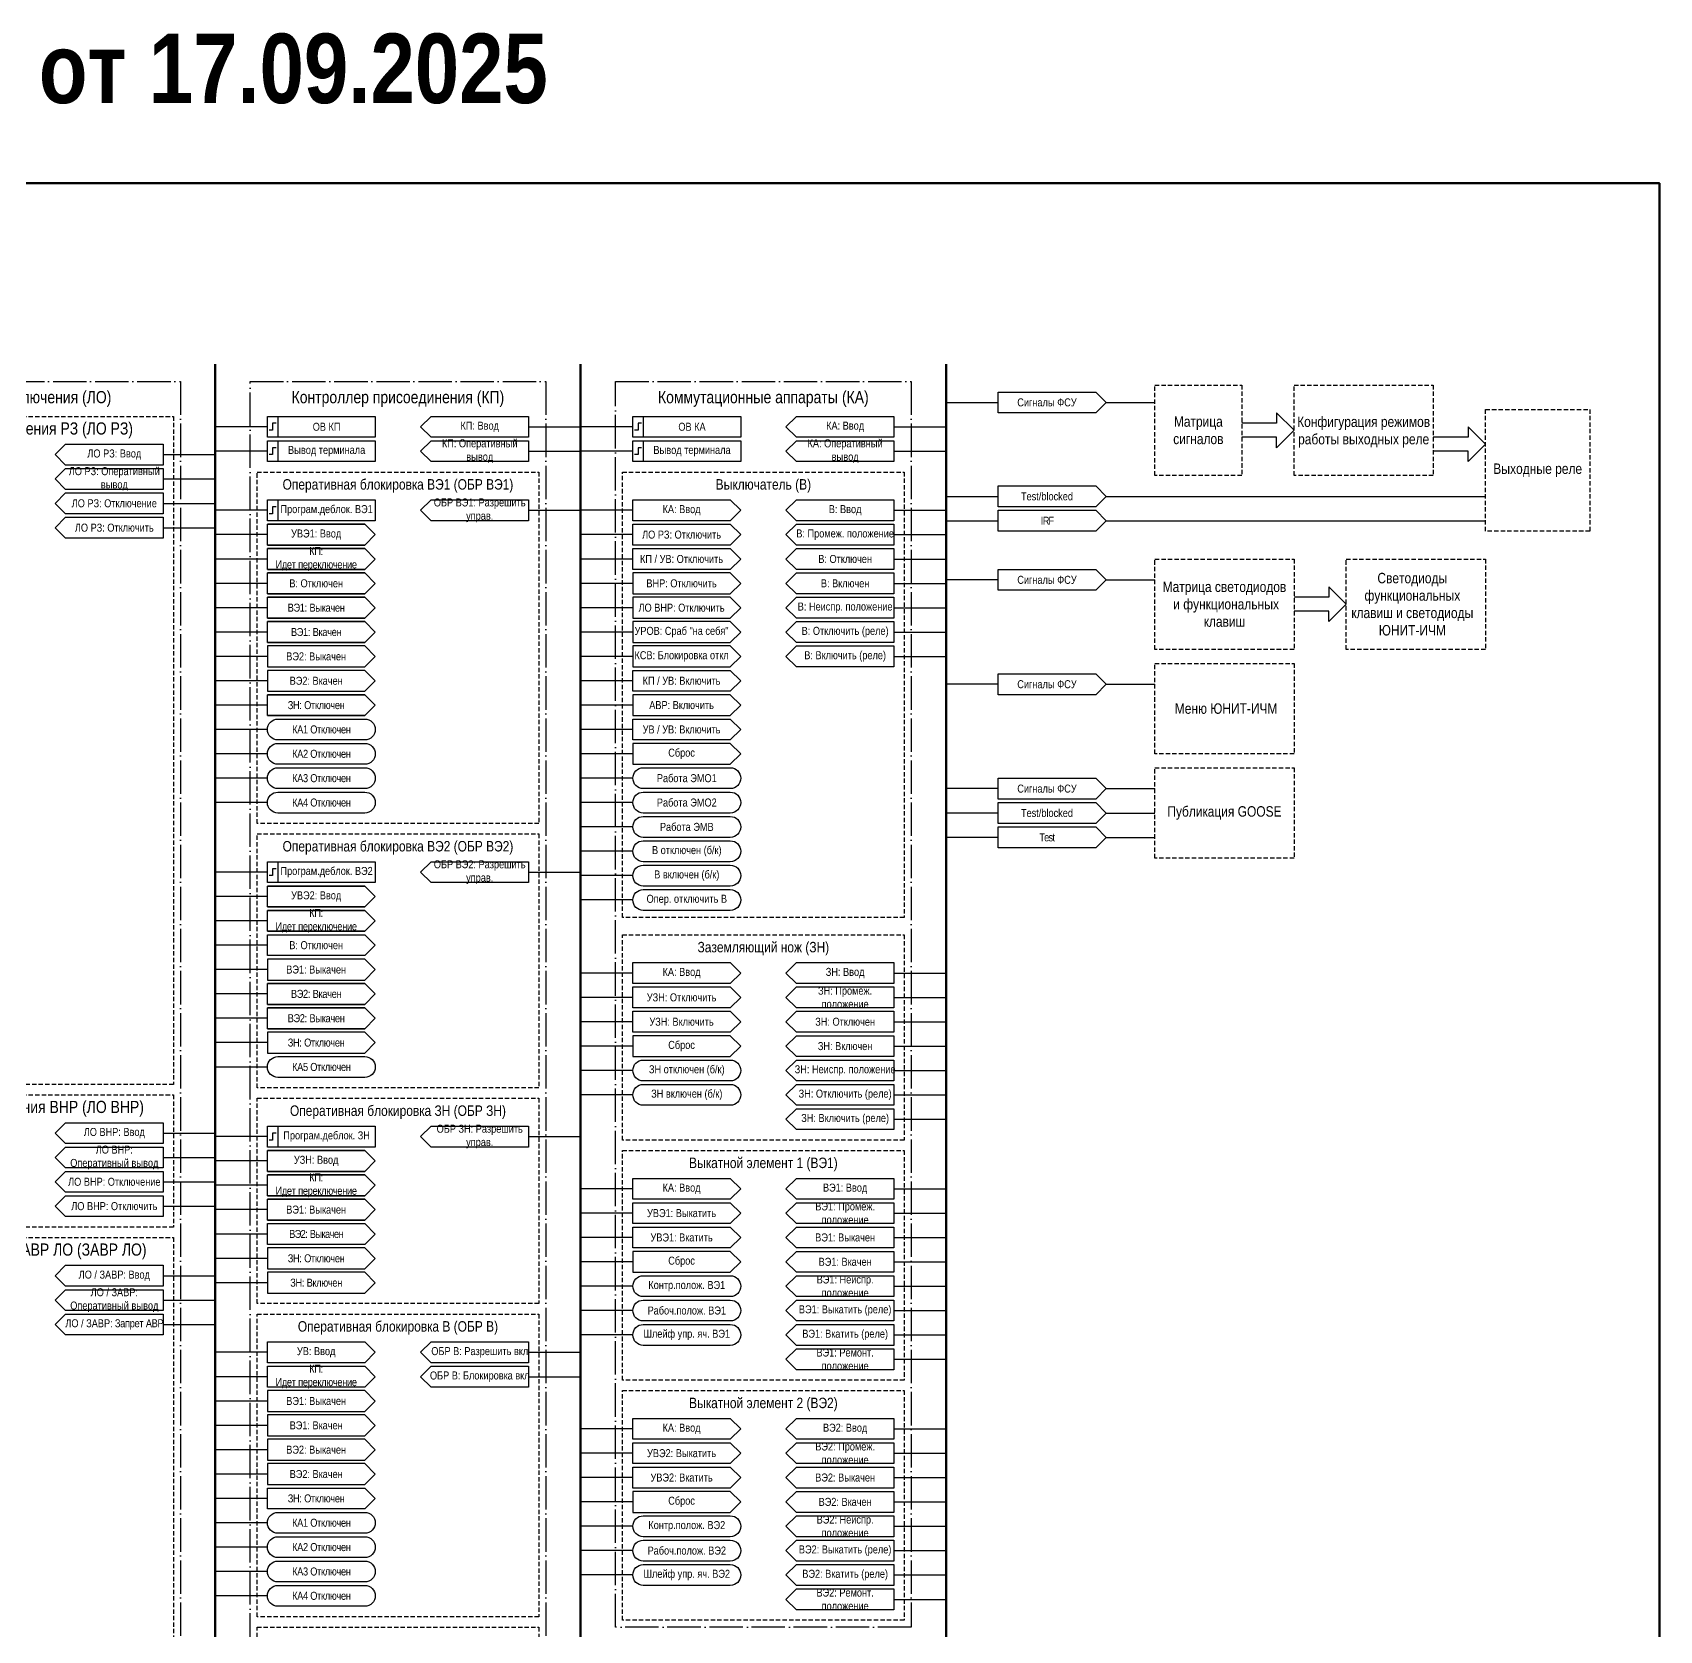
# Model space of a CAD drawing. Header units: millimetres. Extents: x 0 to 1150, y 0 to 1104.
# Drawn here: x 682.5 to 1150, y 645.1 to 1104.3 of the extents above; entities that cross this region are included whole.
import ezdxf

# ---------------------------------------------------------------- set-up
doc = ezdxf.new("R2010")
doc.units = ezdxf.units.MM
doc.linetypes.add('ACAD_ISO04W100', pattern=[30, 24, -3, 0, -3])
doc.linetypes.add('штриховая2', pattern=[0.375, 0.25, -0.125])
doc.layers.add('TEXT', color=7, linetype='Continuous', lineweight=25)
doc.styles.add('2.3_GOST_RD', font='ARIALN.TTF', dxfattribs={"height": 2.3})
doc.styles.add('2.5_Gost_RD', font='ARIALN.TTF', dxfattribs={"height": 2.5})
doc.styles.add('3.5_Gost_RD', font='ARIALN.TTF', dxfattribs={"height": 3.5})

msp = doc.modelspace()

# ---------------------------------------------------------------- linework, layer by layer
at = {"lineweight": 100, "ltscale": 100}
for p, q in [((735, 1009), (735, 39)), ((840, 1009), (840, 39)), ((945, 1009), (945, 39))]:
    msp.add_line(p, q, dxfattribs=at)
at = {"ltscale": 100}
for p, q in [((945, 998), (960, 998)), ((750, 991), (735, 991)), ((825, 991), (840, 991)), ((855, 991), (840, 991)), ((930, 991), (945, 991)), ((720, 983), (735, 983)), ((750, 984), (735, 984)), ((825, 984), (840, 984)), ((855, 984), (840, 984)), ((930, 984), (945, 984)), ((720, 976), (735, 976)), ((720, 969), (735, 969)), ((945, 971), (960, 971)), ((750, 967), (735, 967)), ((825, 967), (840, 967)), ((855, 967), (840, 967)), ((930, 967), (945, 967)), ((945, 964), (960, 964)), ((720, 962), (735, 962)), ((750, 960), (735, 960)), ((855, 960), (840, 960)), ((930, 960), (945, 960)), ((750, 953), (735, 953)), ((855, 953), (840, 953)), ((930, 953), (945, 953)), ((750, 946), (735, 946)), ((855, 946), (840, 946)), ((930, 946), (945, 946)), ((750, 939), (735, 939)), ((855, 939), (840, 939)), ((930, 939), (945, 939)), ((750, 932), (735, 932)), ((855, 932), (840, 932)), ((930, 932), (945, 932)), ((750, 925), (735, 925)), ((855, 925), (840, 925)), ((930, 925), (945, 925)), ((750, 918), (735, 918)), ((855, 918), (840, 918)), ((750, 911), (735, 911)), ((855, 911), (840, 911)), ((750, 904), (735, 904)), ((855, 904), (840, 904)), ((750, 897), (735, 897)), ((855, 897), (840, 897)), ((750, 890), (735, 890)), ((855, 890), (840, 890)), ((750, 883), (735, 883)), ((855, 883), (840, 883)), ((855, 876), (840, 876)), ((855, 869), (840, 869)), ((750, 863), (735, 863)), ((825, 863), (840, 863)), ((855, 862), (840, 862)), ((750, 856), (735, 856)), ((855, 855), (840, 855)), ((750, 849), (735, 849)), ((750, 842), (735, 842)), ((750, 835), (735, 835)), ((855, 834), (840, 834)), ((930, 834), (945, 834)), ((750, 828), (735, 828)), ((855, 827), (840, 827)), ((930, 827), (945, 827)), ((750, 821), (735, 821)), ((855, 820), (840, 820)), ((930, 820), (945, 820)), ((750, 814), (735, 814)), ((855, 813), (840, 813)), ((930, 813), (945, 813)), ((750, 807), (735, 807)), ((855, 806), (840, 806)), ((930, 806), (945, 806)), ((855, 799), (840, 799)), ((930, 799), (945, 799)), ((930, 792), (945, 792)), ((720, 788), (735, 788)), ((750, 787), (735, 787)), ((825, 787), (840, 787)), ((720, 781), (735, 781)), ((750, 780), (735, 780)), ((720, 774), (735, 774)), ((750, 773), (735, 773)), ((855, 772), (840, 772)), ((930, 772), (945, 772)), ((720, 767), (735, 767)), ((750, 766), (735, 766)), ((855, 765), (840, 765)), ((930, 765), (945, 765)), ((750, 759), (735, 759)), ((855, 758), (840, 758)), ((930, 758), (945, 758)), ((750, 752), (735, 752)), ((855, 751), (840, 751)), ((930, 751), (945, 751)), ((720, 747), (735, 747)), ((750, 745), (735, 745)), ((855, 744), (840, 744)), ((930, 744), (945, 744)), ((720, 740), (735, 740)), ((855, 737), (840, 737)), ((930, 737), (945, 737)), ((720, 733), (735, 733)), ((855, 730), (840, 730)), ((930, 730), (945, 730)), ((750, 725), (735, 725)), ((825, 725), (840, 725)), ((930, 723), (945, 723)), ((750, 718), (735, 718)), ((825, 718), (840, 718)), ((750, 711), (735, 711)), ((750, 704), (735, 704)), ((855, 703), (840, 703)), ((930, 703), (945, 703)), ((750, 697), (735, 697)), ((855, 696), (840, 696)), ((930, 696), (945, 696)), ((750, 690), (735, 690)), ((855, 689), (840, 689)), ((930, 689), (945, 689)), ((750, 683), (735, 683)), ((855, 682), (840, 682)), ((930, 682), (945, 682)), ((750, 676), (735, 676)), ((855, 675), (840, 675)), ((930, 675), (945, 675)), ((750, 669), (735, 669)), ((855, 668), (840, 668)), ((930, 668), (945, 668)), ((750, 662), (735, 662)), ((855, 661), (840, 661)), ((930, 661), (945, 661)), ((750, 655), (735, 655)), ((930, 654), (945, 654))]:
    msp.add_line(p, q, dxfattribs=at)
at = {"color": 3, "lineweight": 60, "ltscale": 100}
msp.add_lwpolyline([(0, 1061), (1150, 1061), (1150, 0), (0, 0)], close=True, dxfattribs=at)
at = {"color": 251, "linetype": 'ACAD_ISO04W100', "lineweight": 30, "ltscale": 0.4, "true_color": 0x58595b}
for points in [[(640, 1004), (725, 1004), (725, 557), (640, 557)], [(745, 1004), (830, 1004), (830, 229), (745, 229)], [(850, 1004), (935, 1004), (935, 646), (850, 646)]]:
    msp.add_lwpolyline(points, close=True, dxfattribs=at)
at = {"ltscale": 100}
for points in [[(988, 995), (960, 995), (960, 1001), (988, 1001), (991, 998)], [(750, 994), (781, 994), (781, 988), (750, 988)], [(750, 994), (753, 994), (753, 988), (750, 988)], [(855, 994), (858, 994), (858, 988), (855, 988)], [(855, 994), (886, 994), (886, 988), (855, 988)], [(750, 987), (781, 987), (781, 981), (750, 981)], [(750, 987), (753, 987), (753, 981), (750, 981)], [(855, 987), (858, 987), (858, 981), (855, 981)], [(855, 987), (886, 987), (886, 981), (855, 981)], [(750, 970), (781, 970), (781, 964), (750, 964)], [(750, 970), (753, 970), (753, 964), (750, 964)], [(883, 964), (855, 964), (855, 970), (883, 970), (886, 967)], [(883, 957), (855, 957), (855, 963), (883, 963), (886, 960)], [(930, 957), (902, 957), (899, 960), (902, 963), (930, 963)], [(883, 950), (855, 950), (855, 956), (883, 956), (886, 953)], [(902, 956), (930, 956), (930, 950), (902, 950), (899, 953)], [(988, 944), (960, 944), (960, 950), (988, 950), (991, 947)], [(855, 949), (855, 943), (883, 943), (886, 946), (883, 949)], [(902, 949), (930, 949), (930, 943), (902, 943), (899, 946)], [(855, 942), (855, 936), (883, 936), (886, 939), (883, 942)], [(902, 942), (930, 942), (930, 936), (902, 936), (899, 939)], [(855, 935), (855, 929), (883, 929), (886, 932), (883, 935)], [(902, 935), (930, 935), (930, 929), (902, 929), (899, 932)], [(750, 928), (750, 922), (778, 922), (781, 925), (778, 928)], [(855, 928), (855, 922), (883, 922), (886, 925), (883, 928)], [(902, 928), (930, 928), (930, 922), (902, 922), (899, 925)], [(750, 921), (750, 915), (778, 915), (781, 918), (778, 921)], [(883, 915), (855, 915), (855, 921), (883, 921), (886, 918)], [(988, 914), (960, 914), (960, 920), (988, 920), (991, 917)], [(855, 914), (855, 908), (883, 908), (886, 911), (883, 914)], [(883, 901), (855, 901), (855, 907), (883, 907), (886, 904)], [(855, 900), (855, 894), (883, 894), (886, 897), (883, 900)], [(988, 884), (960, 884), (960, 890), (988, 890), (991, 887)], [(750, 866), (781, 866), (781, 860), (750, 860)], [(750, 866), (753, 866), (753, 860), (750, 860)], [(750, 838), (750, 832), (778, 832), (781, 835), (778, 838)], [(883, 831), (855, 831), (855, 837), (883, 837), (886, 834)], [(883, 824), (855, 824), (855, 830), (883, 830), (886, 827)], [(930, 824), (902, 824), (899, 827), (902, 830), (930, 830)], [(883, 817), (855, 817), (855, 823), (883, 823), (886, 820)], [(902, 823), (930, 823), (930, 817), (902, 817), (899, 820)], [(750, 817), (750, 811), (778, 811), (781, 814), (778, 817)], [(855, 816), (855, 810), (883, 810), (886, 813), (883, 816)], [(902, 816), (930, 816), (930, 810), (902, 810), (899, 813)], [(902, 809), (930, 809), (930, 803), (902, 803), (899, 806)], [(902, 802), (930, 802), (930, 796), (902, 796), (899, 799)], [(902, 795), (930, 795), (930, 789), (902, 789), (899, 792)], [(750, 790), (781, 790), (781, 784), (750, 784)], [(750, 790), (753, 790), (753, 784), (750, 784)], [(883, 769), (855, 769), (855, 775), (883, 775), (886, 772)], [(930, 769), (902, 769), (899, 772), (902, 775), (930, 775)], [(883, 762), (855, 762), (855, 768), (883, 768), (886, 765)], [(930, 762), (902, 762), (899, 765), (902, 768), (930, 768)], [(883, 755), (855, 755), (855, 761), (883, 761), (886, 758)], [(902, 761), (930, 761), (930, 755), (902, 755), (899, 758)], [(750, 755), (750, 749), (778, 749), (781, 752), (778, 755)], [(855, 754), (855, 748), (883, 748), (886, 751), (883, 754)], [(902, 754), (930, 754), (930, 748), (902, 748), (899, 751)], [(750, 748), (750, 742), (778, 742), (781, 745), (778, 748)], [(902, 747), (930, 747), (930, 741), (902, 741), (899, 744)], [(902, 740), (930, 740), (930, 734), (902, 734), (899, 737)], [(902, 733), (930, 733), (930, 727), (902, 727), (899, 730)], [(902, 726), (930, 726), (930, 720), (902, 720), (899, 723)], [(750, 714), (750, 708), (778, 708), (781, 711), (778, 714)], [(750, 707), (750, 701), (778, 701), (781, 704), (778, 707)], [(883, 700), (855, 700), (855, 706), (883, 706), (886, 703)], [(930, 700), (902, 700), (899, 703), (902, 706), (930, 706)], [(750, 700), (750, 694), (778, 694), (781, 697), (778, 700)], [(883, 693), (855, 693), (855, 699), (883, 699), (886, 696)], [(930, 693), (902, 693), (899, 696), (902, 699), (930, 699)], [(750, 693), (750, 687), (778, 687), (781, 690), (778, 693)], [(883, 686), (855, 686), (855, 692), (883, 692), (886, 689)], [(902, 692), (930, 692), (930, 686), (902, 686), (899, 689)], [(855, 685), (855, 679), (883, 679), (886, 682), (883, 685)], [(902, 685), (930, 685), (930, 679), (902, 679), (899, 682)], [(902, 678), (930, 678), (930, 672), (902, 672), (899, 675)], [(902, 671), (930, 671), (930, 665), (902, 665), (899, 668)], [(902, 664), (930, 664), (930, 658), (902, 658), (899, 661)], [(902, 657), (930, 657), (930, 651), (902, 651), (899, 654)]]:
    msp.add_lwpolyline(points, close=True, dxfattribs=at)
at = {"linetype": 'штриховая2', "ltscale": 5}
for points in [[(1005, 1003), (1030, 1003), (1030, 977), (1005, 977)], [(1045, 1003), (1085, 1003), (1085, 977), (1045, 977)], [(1100, 996), (1130, 996), (1130, 961), (1100, 961)], [(642, 994), (723, 994), (723, 802), (642, 802)], [(747, 978), (828, 978), (828, 877), (747, 877)], [(852, 978), (933, 978), (933, 850), (852, 850)], [(1005, 953), (1045, 953), (1045, 927), (1005, 927)], [(1060, 953), (1100, 953), (1100, 927), (1060, 927)], [(1005, 923), (1045, 923), (1045, 897), (1005, 897)], [(1005, 893), (1045, 893), (1045, 867), (1005, 867)], [(747, 874), (828, 874), (828, 801), (747, 801)], [(852, 845), (933, 845), (933, 786), (852, 786)], [(642, 799), (723, 799), (723, 761), (642, 761)], [(747, 798), (828, 798), (828, 739), (747, 739)], [(852, 783), (933, 783), (933, 717), (852, 717)], [(642, 758), (723, 758), (723, 559), (642, 559)], [(747, 736), (828, 736), (828, 649), (747, 649)], [(852, 714), (933, 714), (933, 648), (852, 648)], [(747, 646), (828, 646), (828, 510), (747, 510)]]:
    msp.add_lwpolyline(points, close=True, dxfattribs=at)
at = {"ltscale": 100}
for points in [[(991, 998), (1005, 998)], [(794, 991), (797, 994), (825, 994), (825, 988), (797, 988), (794, 991)], [(899, 991), (902, 994), (930, 994), (930, 988), (902, 988), (899, 991)], [(1045, 990), (1040, 995), (1040, 992), (1030, 992)], [(794, 984), (797, 987), (825, 987), (825, 981), (797, 981), (794, 984)], [(899, 984), (902, 987), (930, 987), (930, 981), (902, 981), (899, 984)], [(1045, 990), (1040, 985), (1040, 988), (1030, 988)], [(1100, 986), (1095, 991), (1095, 988), (1085, 988)], [(689, 983), (692, 986), (720, 986), (720, 980), (692, 980), (689, 983)], [(1100, 986), (1095, 981), (1095, 984), (1085, 984)], [(689, 976), (692, 979), (720, 979), (720, 973), (692, 973), (689, 976)], [(960, 974), (988, 974), (991, 971), (988, 968), (960, 968), (960, 974)], [(689, 969), (692, 972), (720, 972), (720, 966), (692, 966), (689, 969)], [(794, 967), (797, 970), (825, 970), (825, 964), (797, 964), (794, 967)], [(899, 967), (902, 970), (930, 970), (930, 964), (902, 964), (899, 967)], [(991, 971), (1100, 971)], [(689, 962), (692, 965), (720, 965), (720, 959), (692, 959), (689, 962)], [(960, 967), (988, 967), (991, 964), (988, 961), (960, 961), (960, 967)], [(991, 964), (1100, 964)], [(960, 947), (945, 947)], [(991, 947), (1005, 947)], [(1060, 940), (1055, 945), (1055, 942), (1045, 942)], [(1060, 940), (1055, 935), (1055, 938), (1045, 938)], [(960, 917), (945, 917)], [(991, 917), (1005, 917)], [(960, 887), (945, 887)], [(991, 887), (1005, 887)], [(960, 880), (945, 880)], [(960, 883), (988, 883), (991, 880), (988, 877), (960, 877), (960, 883)], [(991, 880), (1005, 880)], [(960, 876), (988, 876), (991, 873), (988, 870), (960, 870), (960, 876)], [(960, 873), (945, 873)], [(991, 873), (1005, 873)], [(794, 863), (797, 866), (825, 866), (825, 860), (797, 860), (794, 863)], [(750, 845), (778, 845), (781, 842), (778, 839), (750, 839), (750, 845)], [(899, 834), (902, 837), (930, 837), (930, 831), (902, 831), (899, 834)], [(689, 788), (692, 791), (720, 791), (720, 785), (692, 785), (689, 788)], [(794, 787), (797, 790), (825, 790), (825, 784), (797, 784), (794, 787)], [(689, 781), (692, 784), (720, 784), (720, 778), (692, 778), (689, 781)], [(689, 774), (692, 777), (720, 777), (720, 771), (692, 771), (689, 774)], [(689, 767), (692, 770), (720, 770), (720, 764), (692, 764), (689, 767)], [(750, 762), (778, 762), (781, 759), (778, 756), (750, 756), (750, 762)], [(689, 747), (692, 750), (720, 750), (720, 744), (692, 744), (689, 747)], [(689, 740), (692, 743), (720, 743), (720, 737), (692, 737), (689, 740)], [(689, 733), (692, 736), (720, 736), (720, 730), (692, 730), (689, 733)], [(750, 728), (778, 728), (781, 725), (778, 722), (750, 722), (750, 728)], [(825, 722), (797, 722), (794, 725), (797, 728), (825, 728), (825, 722), (797, 722), (794, 725), (797, 728), (825, 728)], [(750, 721), (778, 721), (781, 718), (778, 715), (750, 715), (750, 721)], [(825, 715), (797, 715), (794, 718), (797, 721), (825, 721), (825, 715), (797, 715), (794, 718), (797, 721), (825, 721)], [(750, 686), (778, 686), (781, 683), (778, 680), (750, 680), (750, 686)]]:
    msp.add_lwpolyline(points, dxfattribs=at)
at = {"lineweight": 30, "ltscale": 100}
for points in [[(752.5, 992), (751.5, 992), (751.5, 990), (750.5, 990)], [(857.5, 992), (856.5, 992), (856.5, 990), (855.5, 990)], [(752.5, 985), (751.5, 985), (751.5, 983), (750.5, 983)], [(857.5, 985), (856.5, 985), (856.5, 983), (855.5, 983)], [(752.5, 968), (751.5, 968), (751.5, 966), (750.5, 966)], [(752.5, 864), (751.5, 864), (751.5, 862), (750.5, 862)], [(752.5, 788), (751.5, 788), (751.5, 786), (750.5, 786)]]:
    msp.add_lwpolyline(points, dxfattribs=at)
at = {"ltscale": 100}
for points in [[(753, 901, -1), (753, 907), (778, 907, -1), (778, 901)], [(753, 894, -1), (753, 900), (778, 900, -1), (778, 894)], [(753, 887, -1), (753, 893), (778, 893, -1), (778, 887)], [(858, 887, -1), (858, 893), (883, 893, -1), (883, 887)], [(753, 880, -1), (753, 886), (778, 886, -1), (778, 880)], [(858, 880, -1), (858, 886), (883, 886, -1), (883, 880)], [(858, 873, -1), (858, 879), (883, 879, -1), (883, 873)], [(858, 866, -1), (858, 872), (883, 872, -1), (883, 866)], [(858, 859, -1), (858, 865), (883, 865, -1), (883, 859)], [(858, 852, -1), (858, 858), (883, 858, -1), (883, 852)], [(753, 804, -1), (753, 810), (778, 810, -1), (778, 804)], [(858, 803, -1), (858, 809), (883, 809, -1), (883, 803)], [(858, 796, -1), (858, 802), (883, 802, -1), (883, 796)], [(858, 741, -1), (858, 747), (883, 747, -1), (883, 741)], [(858, 734, -1), (858, 740), (883, 740, -1), (883, 734)], [(858, 727, -1), (858, 733), (883, 733, -1), (883, 727)], [(753, 673, -1), (753, 679), (778, 679, -1), (778, 673)], [(858, 672, -1), (858, 678), (883, 678, -1), (883, 672)], [(753, 666, -1), (753, 672), (778, 672, -1), (778, 666)], [(858, 665, -1), (858, 671), (883, 671, -1), (883, 665)], [(753, 659, -1), (753, 665), (778, 665, -1), (778, 659)], [(858, 658, -1), (858, 664), (883, 664, -1), (883, 658)], [(753, 652, -1), (753, 658), (778, 658, -1), (778, 652)]]:
    msp.add_lwpolyline(points, format="xyb", close=True, dxfattribs=at)
at = {"layer": 'TEXT', "ltscale": 100}
for points in [[(750, 957), (778, 957), (781, 960), (778, 963), (750, 963), (778, 963), (781, 960), (778, 957), (750, 957), (750, 963)], [(750, 950), (778, 950), (781, 953), (778, 956), (750, 956), (778, 956), (781, 953), (778, 950), (750, 950), (750, 956)], [(750, 943), (778, 943), (781, 946), (778, 949), (750, 949), (778, 949), (781, 946), (778, 943), (750, 943), (750, 949)], [(750, 936), (778, 936), (781, 939), (778, 942), (750, 942), (778, 942), (781, 939), (778, 936), (750, 936), (750, 942)], [(750, 929), (778, 929), (781, 932), (778, 935), (750, 935), (778, 935), (781, 932), (778, 929), (750, 929), (750, 935)], [(750, 908), (778, 908), (781, 911), (778, 914), (750, 914), (778, 914), (781, 911), (778, 908), (750, 908), (750, 914)], [(750, 853), (778, 853), (781, 856), (778, 859), (750, 859), (778, 859), (781, 856), (778, 853), (750, 853), (750, 859)], [(750, 846), (778, 846), (781, 849), (778, 852), (750, 852), (778, 852), (781, 849), (778, 846), (750, 846), (750, 852)], [(750, 825), (778, 825), (781, 828), (778, 831), (750, 831), (778, 831), (781, 828), (778, 825), (750, 825), (750, 831)], [(750, 818), (778, 818), (781, 821), (778, 824), (750, 824), (778, 824), (781, 821), (778, 818), (750, 818), (750, 824)], [(750, 777), (778, 777), (781, 780), (778, 783), (750, 783), (778, 783), (781, 780), (778, 777), (750, 777), (750, 783)], [(750, 770), (778, 770), (781, 773), (778, 776), (750, 776), (778, 776), (781, 773), (778, 770), (750, 770), (750, 776)], [(750, 763), (778, 763), (781, 766), (778, 769), (750, 769), (778, 769), (781, 766), (778, 763), (750, 763), (750, 769)]]:
    msp.add_lwpolyline(points, dxfattribs=at)

# ---------------------------------------------------------------- texts
at = {"ltscale": 100, "attachment_point": 5, "style": '2.5_Gost_RD'}
for s, insert, char_height, width in [('{\\fArial Narrow|b1|i0|c204|p34;ФСУ ЮНИТ-М300-СВ версия 1.2 от 17.09.2025}', (575, 1091), 20, 1150), ('КА: Ввод', (916, 991), 2.3, 28), ('КА: Оперативный вывод', (916, 984), 2.3, 28), ('В: Ввод', (916, 967), 2.3, 28), ('ЛО РЗ: Отключить', (869, 960), 2.3, 28), ('В: Промеж. положение', (916, 960), 2.3, 28), ('КП / УВ: Отключить', (869, 953), 2.3, 28), ('В: Отключен', (916, 953), 2.3, 28), ('В: Включен', (916, 946), 2.3, 28), ('В: Неиспр. положение', (916, 939), 2.3, 28), ('В: Отключить (реле)', (916, 932), 2.3, 28), ('В: Включить (реле)', (916, 925), 2.3, 28), ('КП / УВ: Включить', (869, 918), 2.3, 28), ('УВ / УВ: Включить', (869, 904), 2.3, 28), ('Работа ЭМО1', (870.5, 890), 2.3, 31), ('Работа ЭМО2', (870.5, 883), 2.3, 31), ('Работа ЭМВ', (870.5, 876), 2.3, 31), ('В отключен (б/к)', (870.5, 869), 2.3, 31), ('В включен (б/к)', (870.5, 862), 2.3, 31), ('Опер. отключить В', (870.5, 855), 2.3, 31), ('ЗН: Ввод', (916, 834), 2.3, 28), ('УЗН: Отключить', (869, 827), 2.3, 28), ('ЗН: Промеж. положение', (916, 827), 2.3, 28), ('УЗН: Включить', (869, 820), 2.3, 28), ('ЗН: Отключен', (916, 820), 2.3, 28), ('ЗН: Включен', (916, 813), 2.3, 28), ('ЗН отключен (б/к)', (870.5, 806), 2.3, 31), ('ЗН: Неиспр. положение', (916, 806), 2.3, 28), ('ЗН включен (б/к)', (870.5, 799), 2.3, 31), ('ЗН: Отключить (реле)', (916, 799), 2.3, 28), ('ЗН: Включить (реле)', (916, 792), 2.3, 28), ('ВЭ1: Ввод', (916, 772), 2.3, 28), ('ВЭ1: Промеж. положение', (916, 765), 2.3, 28), ('УВЭ1: Выкатить', (869, 765), 2.3, 28), ('УВЭ1: Вкатить', (869, 758), 2.3, 28), ('ВЭ1: Выкачен', (916, 758), 2.3, 28), ('ВЭ1: Вкачен', (916, 751), 2.3, 28), ('Контр.полож. ВЭ1', (870.5, 744), 2.3, 31), ('ВЭ1: Неиспр. положение', (916, 744), 2.3, 28), ('\\pt18.4;Рабоч.полож. ВЭ1', (870.5, 737), 2.3, 31), ('ВЭ1: Выкатить (реле)', (916, 737), 2.3, 28), ('Шлейф упр. яч. ВЭ1', (870.5, 730), 2.3, 31), ('ВЭ1: Вкатить (реле)', (916, 730), 2.3, 28), ('ВЭ1: Ремонт. положение', (916, 723), 2.3, 28), ('ВЭ2: Ввод', (916, 703), 2.3, 28), ('УВЭ2: Выкатить', (869, 696), 2.3, 28), ('ВЭ2: Промеж. положение', (916, 696), 2.3, 28), ('УВЭ2: Вкатить', (869, 689), 2.3, 28), ('ВЭ2: Выкачен', (916, 689), 2.3, 28), ('ВЭ2: Вкачен', (916, 682), 2.3, 28), ('ВЭ2: Неиспр. положение', (916, 675), 2.3, 28), ('Контр.полож. ВЭ2', (870.5, 675), 2.3, 31), ('\\pt18.4;Рабоч.полож. ВЭ2', (870.5, 668), 2.3, 31), ('ВЭ2: Выкатить (реле)', (916, 668), 2.3, 28), ('Шлейф упр. яч. ВЭ2', (870.5, 661), 2.3, 31), ('ВЭ2: Вкатить (реле)', (916, 661), 2.3, 28), ('ВЭ2: Ремонт. положение', (916, 654), 2.3, 28)]:
    msp.add_mtext(s, dxfattribs=dict(at, insert=insert, char_height=char_height, width=width))
at = {"color": 30, "ltscale": 100, "attachment_point": 5, "style": '3.5_Gost_RD'}
for s, insert, char_height, width in [('Логика отключения (ЛО)', (682.5, 999), 3.5, 85), ('Контроллер присоединения (КП)', (787.5, 999), 3.5, 85), ('Логика отключения РЗ (ЛО РЗ)', (682.5, 990), 3.5, 81), ('Оперативная блокировка ВЭ1 (ОБР ВЭ1)', (787.5, 974), 3, 81), ('Оперативная блокировка ВЭ2 (ОБР ВЭ2)', (787.5, 870), 3, 81), ('Логика отключения ВНР (ЛО ВНР)', (682.5, 795), 3.5, 81), ('Оперативная блокировка ЗН (ОБР ЗН)', (787.5, 794), 3, 81), ('Логика запрета АВР ЛО (ЗАВР ЛО)', (682.5, 754), 3.5, 81), ('Оперативная блокировка В (ОБР В)', (787.5, 732), 3, 81)]:
    msp.add_mtext(s, dxfattribs=dict(at, insert=insert, char_height=char_height, width=width))
at = {"color": 30, "ltscale": 100, "true_color": 0xf7941d, "attachment_point": 5, "style": '3.5_Gost_RD'}
for s, insert, char_height, width in [('Коммутационные аппараты (КА)', (892.5, 999), 3.5, 85), ('Выключатель (В)', (892.5, 974), 3, 81), ('Заземляющий нож (ЗН)', (892.5, 841), 3, 81), ('Выкатной элемент 1 (ВЭ1)', (892.5, 779), 3, 81), ('Выкатной элемент 2 (ВЭ2)', (892.5, 710), 3, 81)]:
    msp.add_mtext(s, dxfattribs=dict(at, insert=insert, char_height=char_height, width=width))
at = {"color": 0, "ltscale": 100, "char_height": 2.3, "width": 28, "attachment_point": 5, "style": '2.5_Gost_RD'}
for s, insert in [('{\\C256;ОВ КА}', (872, 991)), ('{\\C256;Вывод терминала}', (872, 984)), ('{\\C256;КА: Ввод}', (869, 967)), ('{\\C256;КА: Ввод}', (869, 834)), ('{\\C256;КА: Ввод}', (869, 772)), ('{\\C256;КА: Ввод}', (869, 703))]:
    msp.add_mtext(s, dxfattribs=dict(at, insert=insert))
at = {"layer": 'TEXT', "ltscale": 100, "attachment_point": 5}
for s, insert, char_height, width, style in [('Сигналы ФСУ', (974, 998), 2.3, 28, '2.3_GOST_RD'), ('КП: Ввод', (811, 991), 2.3, 28, '2.5_Gost_RD'), ('Матрица сигналов', (1017.5, 990), 3, 25, '2.5_Gost_RD'), ('Конфигурация режимов работы выходных реле', (1065, 989.5), 3, 40, '2.5_Gost_RD'), ('КП: Оперативный вывод', (811, 984), 2.3, 28, '2.5_Gost_RD'), ('ЛО РЗ: Ввод', (706, 983), 2.3, 28, '2.5_Gost_RD'), ('ЛО РЗ: Оперативный вывод', (706, 976), 2.3, 28, '2.5_Gost_RD'), ('Выходные реле', (1115, 978.5), 3, 30, '2.5_Gost_RD'), ('ЛО РЗ: Отключение', (706, 969), 2.3, 28, '2.5_Gost_RD'), ('ОБР ВЭ1: Разрешить управ.', (811, 967), 2.3, 28, '2.5_Gost_RD'), ('ЛО РЗ: Отключить', (706, 962), 2.3, 28, '2.5_Gost_RD'), ('УВЭ1: Ввод', (764, 960), 2.3, 28, '2.5_Gost_RD'), ('{\\T0.95;КП: \\PИдет переключение}', (764, 953), 2.3, 28, '2.5_Gost_RD'), ('Светодиоды функциональных \\Pклавиш и светодиоды ЮНИТ-ИЧМ', (1079, 940), 3, 42, '2.5_Gost_RD'), ('В: Отключен', (764, 946), 2.3, 28, '2.5_Gost_RD'), ('ВНР: Отключить', (869, 946), 2.3, 28, '2.5_Gost_RD'), ('Сигналы ФСУ', (974, 947), 2.3, 28, '2.3_GOST_RD'), ('Матрица светодиодов\\P и функциональных клавиш', (1025, 940), 3, 40, '2.5_Gost_RD'), ('{\\T0.95;ВЭ1: Выкачен}', (764, 939), 2.3, 28, '2.5_Gost_RD'), ('ЛО ВНР: Отключить', (869, 939), 2.3, 28, '2.5_Gost_RD'), ('{\\T0.95;ВЭ1: Вкачен}', (764, 932), 2.3, 28, '2.5_Gost_RD'), ('УРОВ: Сраб "на себя"', (869, 932), 2.3, 28, '2.5_Gost_RD'), ('ВЭ2: Выкачен', (764, 925), 2.3, 28, '2.5_Gost_RD'), ('КСВ: Блокировка откл', (869, 925), 2.3, 28, '2.5_Gost_RD'), ('ВЭ2: Вкачен', (764, 918), 2.3, 28, '2.5_Gost_RD'), ('Сигналы ФСУ', (974, 917), 2.3, 28, '2.3_GOST_RD'), ('{\\T0.95;ЗН: Отключен}', (764, 911), 2.3, 28, '2.5_Gost_RD'), ('АВР: Включить', (869, 911), 2.3, 28, '2.5_Gost_RD'), (' Меню ЮНИТ-ИЧМ', (1025, 910), 3, 40, '2.5_Gost_RD'), ('{\\T0.95;КА1 Отключен}', (765.5, 904), 2.3, 31, '2.5_Gost_RD'), ('{\\T0.95;КА2 Отключен}', (765.5, 897), 2.3, 31, '2.5_Gost_RD'), ('Сброс', (869, 897), 2.3, 28, '2.5_Gost_RD'), ('{\\T0.95;КА3 Отключен}', (765.5, 890), 2.3, 31, '2.5_Gost_RD'), ('{\\T0.95;КА4 Отключен}', (765.5, 883), 2.3, 31, '2.5_Gost_RD'), ('Сигналы ФСУ', (974, 887), 2.3, 28, '2.3_GOST_RD'), ('Публикация GOOSE', (1025, 880), 3, 40, '2.5_Gost_RD'), ('ОБР ВЭ2: Разрешить управ.', (811, 863), 2.3, 28, '2.5_Gost_RD'), ('УВЭ2: Ввод', (764, 856), 2.3, 28, '2.5_Gost_RD'), ('{\\T0.95;КП: \\PИдет переключение}', (764, 849), 2.3, 28, '2.5_Gost_RD'), ('ВЭ1: Выкачен', (764, 835), 2.3, 28, '2.5_Gost_RD'), ('{\\T0.95;ВЭ2: Вкачен}', (764, 828), 2.3, 28, '2.5_Gost_RD'), ('{\\T0.95;ВЭ2: Выкачен}', (764, 821), 2.3, 28, '2.5_Gost_RD'), ('Сброс', (869, 813), 2.3, 28, '2.5_Gost_RD'), ('ОБР ЗН: Разрешить управ.', (811, 787), 2.3, 28, '2.5_Gost_RD'), ('ЛО ВНР: Ввод', (706, 788), 2.3, 28, '2.5_Gost_RD'), ('ЛО ВНР: \\PОперативный вывод', (706, 781), 2.3, 28, '2.5_Gost_RD'), ('УЗН: Ввод', (764, 780), 2.3, 28, '2.5_Gost_RD'), ('{\\T0.95;КП: \\PИдет переключение}', (764, 773), 2.3, 28, '2.5_Gost_RD'), ('ЛО ВНР: Отключение', (706, 774), 2.3, 28, '2.5_Gost_RD'), ('ЛО ВНР: Отключить', (706, 767), 2.3, 28, '2.5_Gost_RD'), ('ВЭ1: Выкачен', (764, 766), 2.3, 28, '2.5_Gost_RD'), ('ЛО / ЗАВР: Ввод', (706, 747), 2.3, 28, '2.5_Gost_RD'), ('Сброс', (869, 751), 2.3, 28, '2.5_Gost_RD'), ('ЛО / ЗАВР: Оперативный вывод', (706, 740), 2.3, 28, '2.5_Gost_RD'), ('ЛО / ЗАВР{\\T0.95;: Запрет АВР}', (706, 733), 2.3, 28, '2.5_Gost_RD'), ('УВ: Ввод', (764, 725), 2.3, 28, '2.5_Gost_RD'), ('ОБР В: Разрешить вкл', (811, 725), 2.3, 28, '2.5_Gost_RD'), ('{\\T0.95;КП: \\PИдет переключение}', (764, 718), 2.3, 28, '2.5_Gost_RD'), ('ОБР В: Блокировка вкл', (811, 718), 2.3, 28, '2.5_Gost_RD'), ('ВЭ1: Выкачен', (764, 711), 2.3, 28, '2.5_Gost_RD'), ('ВЭ1: Вкачен', (764, 704), 2.3, 28, '2.5_Gost_RD'), ('ВЭ2: Выкачен', (764, 697), 2.3, 28, '2.5_Gost_RD'), ('ВЭ2: Вкачен', (764, 690), 2.3, 28, '2.5_Gost_RD'), ('{\\T0.95;ЗН: Отключен}', (764, 683), 2.3, 28, '2.5_Gost_RD'), ('Сброс', (869, 682), 2.3, 28, '2.5_Gost_RD'), ('{\\T0.95;КА1 Отключен}', (765.5, 676), 2.3, 31, '2.5_Gost_RD'), ('{\\T0.95;КА2 Отключен}', (765.5, 669), 2.3, 31, '2.5_Gost_RD'), ('{\\T0.95;КА3 Отключен}', (765.5, 662), 2.3, 31, '2.5_Gost_RD'), ('{\\T0.95;КА4 Отключен}', (765.5, 655), 2.3, 31, '2.5_Gost_RD')]:
    msp.add_mtext(s, dxfattribs=dict(at, insert=insert, char_height=char_height, width=width, style=style))
at = {"layer": 'TEXT', "color": 0, "ltscale": 100, "char_height": 2.3, "attachment_point": 5}
for s, insert, width, style in [('{\\C256;ОВ КП}', (767, 991), 28, '2.5_Gost_RD'), ('{\\C256;Вывод терминала}', (767, 984), 28, '2.5_Gost_RD'), ('{\\C256;Програм.деблок. ВЭ1}', (767, 967), 28, '2.5_Gost_RD'), ('{\\C256;Test/blocked}', (974, 971), 28, '2.3_GOST_RD'), ('{\\T0.85;\\C256;IRF}', (974, 964), 28, '2.3_GOST_RD'), ('{\\C256;Test/blocked}', (974, 880), 28, '2.3_GOST_RD'), ('{\\T0.85;\\C256;Test}', (974, 873), 28, '2.3_GOST_RD'), ('{\\C256;Програм.деблок. ВЭ2}', (767, 863), 28, '2.5_Gost_RD'), ('{\\C256;В: Отключен}', (764, 842), 28, '2.5_Gost_RD'), ('{\\T0.95;\\C256;ЗН: Отключен}', (764, 814), 28, '2.5_Gost_RD'), ('{\\T0.95;\\C256;КА5 Отключен}', (765.5, 807), 31, '2.5_Gost_RD'), ('{\\C256;Програм.деблок. ЗН}', (767, 787), 28, '2.5_Gost_RD'), ('{\\T0.9;\\C256;ВЭ2: Выкачен}', (764, 759), 28, '2.5_Gost_RD'), ('{\\T0.95;\\C256;ЗН: Отключен}', (764, 752), 28, '2.5_Gost_RD'), ('{\\T0.95;\\C256;ЗН: Включен}', (764, 745), 28, '2.5_Gost_RD')]:
    msp.add_mtext(s, dxfattribs=dict(at, insert=insert, width=width, style=style))

doc.saveas('drawing.dxf')
